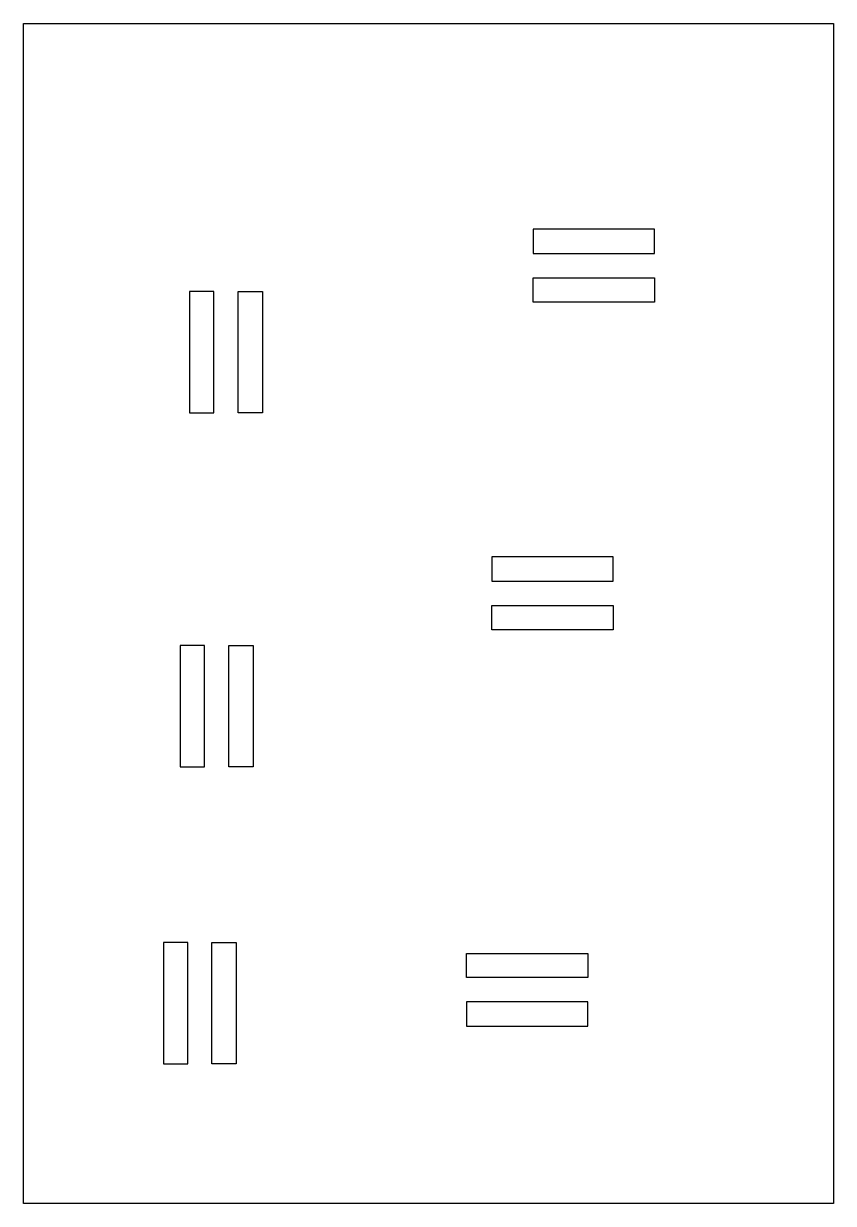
# Model space of a CAD drawing. Header units: millimetres. Extents: x -8 to 93, y -134 to 12.
import ezdxf

# ---------------------------------------------------------------- set-up
doc = ezdxf.new("R2010")
doc.units = ezdxf.units.MM

msp = doc.modelspace()

# ---------------------------------------------------------------- linework, layer by layer
for points in [[(-7.56, 11.84), (92.52, 11.84), (92.52, -134.09), (-7.56, -134.09)], [(70.42, -13.6), (55.42, -13.6), (55.42, -16.6), (70.42, -16.6)], [(55.42, -19.6), (70.42, -19.6), (70.42, -22.6), (55.42, -22.6)], [(15.96, -21.3), (12.96, -21.3), (12.96, -36.3), (15.96, -36.3)], [(18.96, -21.3), (21.96, -21.3), (21.96, -36.3), (18.96, -36.3)], [(65.32, -54.13), (50.32, -54.13), (50.32, -57.13), (65.32, -57.13)], [(50.32, -60.13), (65.32, -60.13), (65.32, -63.13), (50.32, -63.13)], [(14.8, -65.07), (11.8, -65.07), (11.8, -80.07), (14.8, -80.07)], [(17.8, -65.07), (20.8, -65.07), (20.8, -80.07), (17.8, -80.07)], [(12.72, -101.83), (9.72, -101.83), (9.72, -116.83), (12.72, -116.83)], [(15.72, -101.83), (18.72, -101.83), (18.72, -116.83), (15.72, -116.83)], [(47.18, -103.16), (62.18, -103.16), (62.18, -106.16), (47.18, -106.16)], [(62.18, -109.16), (47.18, -109.16), (47.18, -112.16), (62.18, -112.16)]]:
    msp.add_lwpolyline(points, close=True)

doc.saveas('drawing.dxf')
